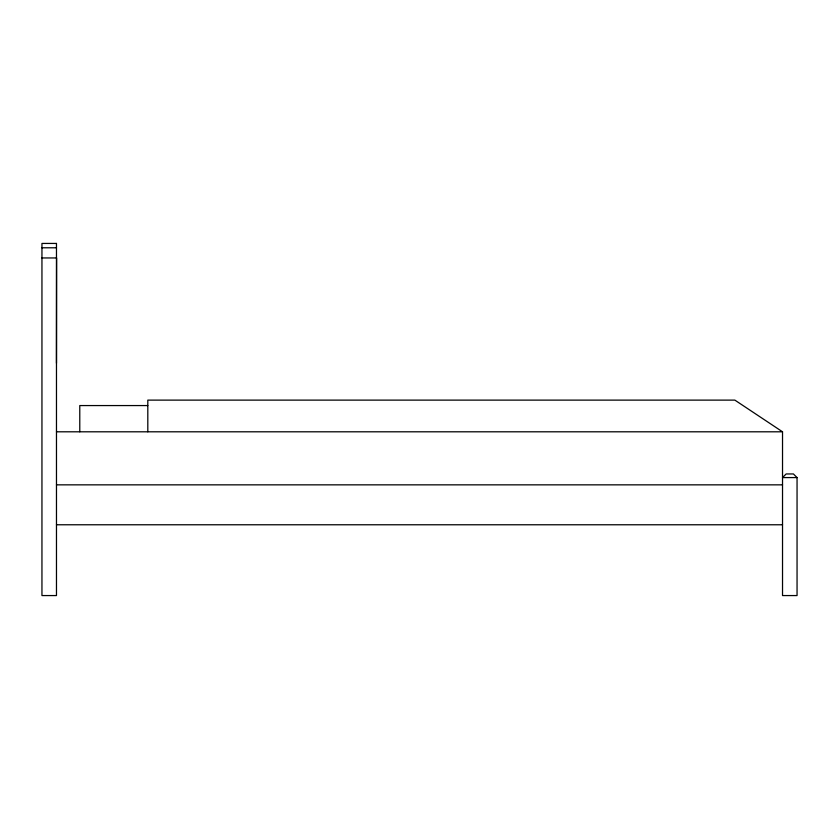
<?xml version="1.0" encoding="UTF-8"?>
<svg xmlns="http://www.w3.org/2000/svg" width="839" height="839" viewBox="0 0 839 839"><rect width="100%" height="100%" fill="white"/><g stroke="black" fill="none" stroke-linecap="round" stroke-linejoin="round"><path stroke-width="1.26" d="M41.95 247.788L56.475 247.788M41.95 257.951L56.475 257.951M56.475 363.235L56.612 257.951M147.811 405.562L79.778 405.562L79.778 431.802M56.475 431.802L782.525 431.802L782.525 595.564L797.05 595.564L797.05 477.58L793.421 473.951L786.164 473.951L782.525 477.58L797.05 477.58M56.475 484.848L782.525 484.848M56.475 524.774L782.525 524.774M782.525 431.802L734.859 400.119L147.811 400.119L147.811 431.802M56.475 243.436L41.95 243.436L41.95 595.564L56.475 595.564L56.475 243.436"/></g></svg>
